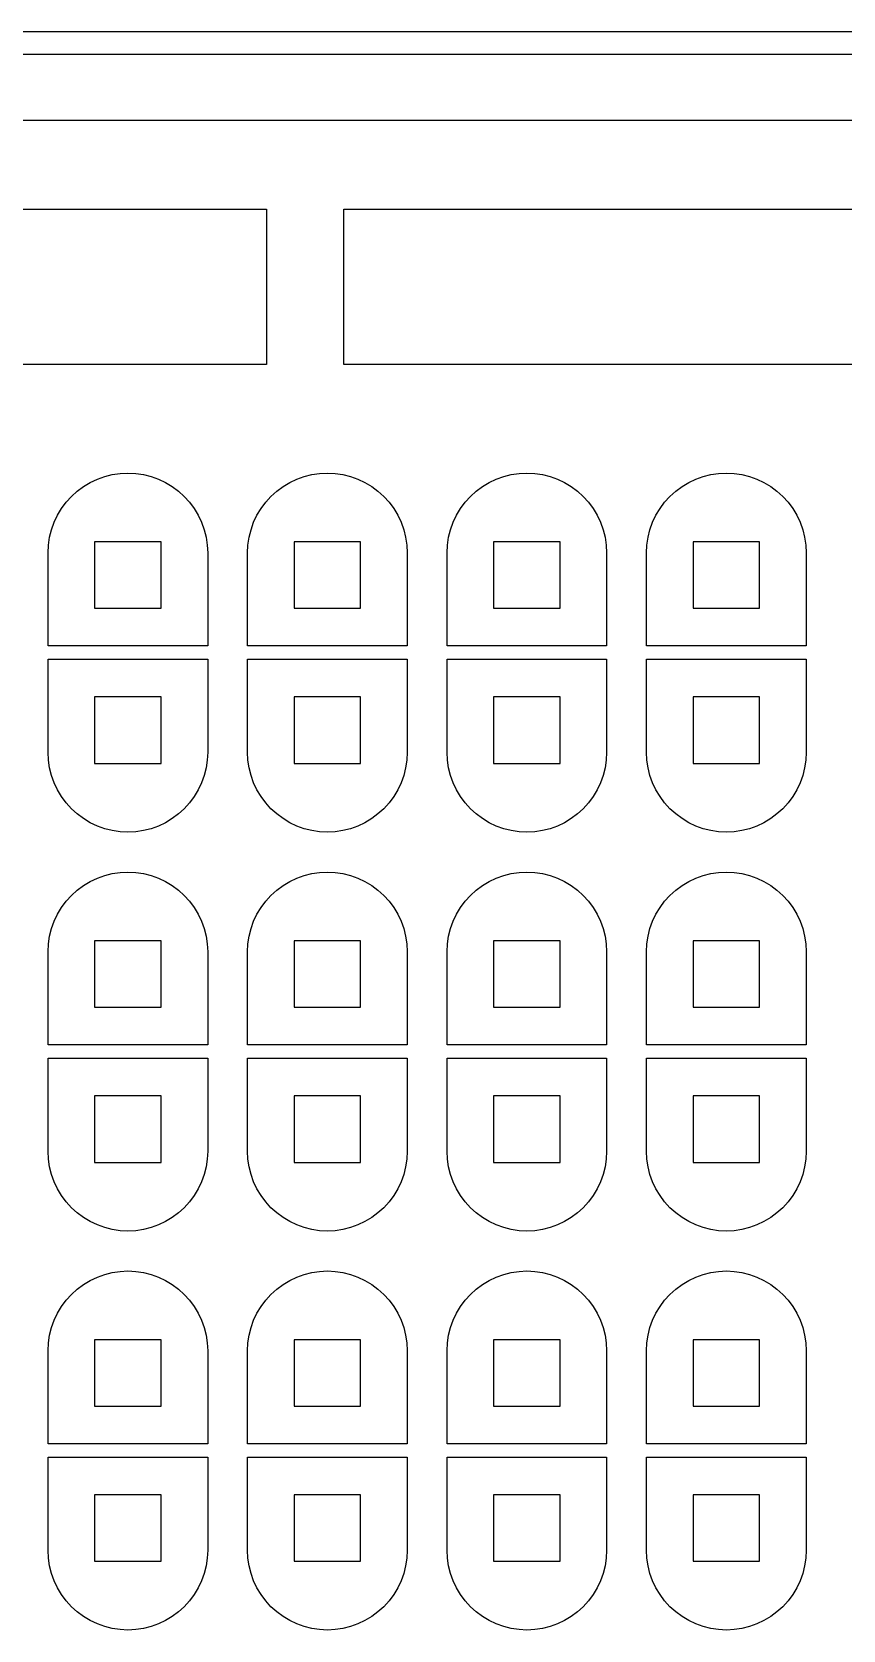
# Model space of a CAD drawing. Extents: x -25 to 122, y -49 to 104.
# Drawn here: x 64.29 to 82.93, y 27.97 to 64.71 of the extents above; entities that cross this region are included whole.
import ezdxf

# ---------------------------------------------------------------- set-up
doc = ezdxf.new("R2010")
doc.units = 0

msp = doc.modelspace()

# ---------------------------------------------------------------- linework, layer by layer
for p, q in [((101.39, 64.7065), (-9.6805, 64.7065)), ((-9.17099, 64.197), (100.881, 64.197)), ((99.3525, 62.6685), (-7.64249, 62.6685)), ((46.7466, 60.6305), (69.6741, 60.6305)), ((69.6741, 60.6305), (69.6741, 57.064)), ((71.4574, 57.064), (71.4574, 60.6305)), ((71.4574, 60.6305), (95.2765, 60.6305)), ((69.6741, 57.064), (46.7466, 57.064)), ((91.71, 57.064), (71.4574, 57.064)), ((65.6251, 54.3508), (65.7878, 54.4278)), ((65.7878, 54.4278), (65.9573, 54.4885)), ((65.9573, 54.4885), (66.1319, 54.5322)), ((66.1319, 54.5322), (66.31, 54.5586)), ((66.31, 54.5586), (66.4897, 54.5674)), ((66.4897, 54.5674), (66.6695, 54.5586)), ((66.6695, 54.5586), (66.8476, 54.5322)), ((66.8476, 54.5322), (67.0222, 54.4885)), ((67.0222, 54.4885), (67.1917, 54.4278)), ((67.1917, 54.4278), (67.3544, 54.3508)), ((70.2106, 54.3508), (70.3733, 54.4278)), ((70.3733, 54.4278), (70.5428, 54.4885)), ((70.5428, 54.4885), (70.7174, 54.5322)), ((70.7174, 54.5322), (70.8955, 54.5586)), ((70.8955, 54.5586), (71.0752, 54.5674)), ((71.0752, 54.5674), (71.255, 54.5586)), ((71.255, 54.5586), (71.4331, 54.5322)), ((71.4331, 54.5322), (71.6077, 54.4885)), ((71.6077, 54.4885), (71.7772, 54.4278)), ((71.7772, 54.4278), (71.9399, 54.3508)), ((74.7961, 54.3508), (74.9588, 54.4278)), ((74.9588, 54.4278), (75.1283, 54.4885)), ((75.1283, 54.4885), (75.3029, 54.5322)), ((75.3029, 54.5322), (75.481, 54.5586)), ((75.481, 54.5586), (75.6607, 54.5674)), ((75.6607, 54.5674), (75.8405, 54.5586)), ((75.8405, 54.5586), (76.0186, 54.5322)), ((76.0186, 54.5322), (76.1932, 54.4885)), ((76.1932, 54.4885), (76.3627, 54.4278)), ((76.3627, 54.4278), (76.5254, 54.3508)), ((79.3816, 54.3508), (79.5443, 54.4278)), ((79.5443, 54.4278), (79.7138, 54.4885)), ((79.7138, 54.4885), (79.8884, 54.5322)), ((79.8884, 54.5322), (80.0665, 54.5586)), ((80.0665, 54.5586), (80.2462, 54.5674)), ((80.2462, 54.5674), (80.426, 54.5586)), ((80.426, 54.5586), (80.6041, 54.5322)), ((80.6041, 54.5322), (80.7787, 54.4885)), ((80.7787, 54.4885), (80.9482, 54.4278)), ((80.9482, 54.4278), (81.1109, 54.3508)), ((65.0719, 53.8969), (65.1928, 54.0302)), ((65.1928, 54.0302), (65.3261, 54.1511)), ((65.3261, 54.1511), (65.4707, 54.2583)), ((65.4707, 54.2583), (65.6251, 54.3508)), ((67.3544, 54.3508), (67.5088, 54.2583)), ((67.5088, 54.2583), (67.6534, 54.1511)), ((67.6534, 54.1511), (67.7867, 54.0302)), ((67.7867, 54.0302), (67.9076, 53.8969)), ((69.6574, 53.8969), (69.7783, 54.0302)), ((69.7783, 54.0302), (69.9116, 54.1511)), ((69.9116, 54.1511), (70.0562, 54.2583)), ((70.0562, 54.2583), (70.2106, 54.3508)), ((71.9399, 54.3508), (72.0943, 54.2583)), ((72.0943, 54.2583), (72.2388, 54.1511)), ((72.2388, 54.1511), (72.3722, 54.0302)), ((72.3722, 54.0302), (72.4931, 53.8969)), ((74.2429, 53.8969), (74.3638, 54.0302)), ((74.3638, 54.0302), (74.4971, 54.1511)), ((74.4971, 54.1511), (74.6417, 54.2583)), ((74.6417, 54.2583), (74.7961, 54.3508)), ((76.5254, 54.3508), (76.6798, 54.2583)), ((76.6798, 54.2583), (76.8243, 54.1511)), ((76.8243, 54.1511), (76.9577, 54.0302)), ((76.9577, 54.0302), (77.0786, 53.8969)), ((78.8284, 53.8969), (78.9493, 54.0302)), ((78.9493, 54.0302), (79.0826, 54.1511)), ((79.0826, 54.1511), (79.2272, 54.2583)), ((79.2272, 54.2583), (79.3816, 54.3508)), ((81.1109, 54.3508), (81.2653, 54.2583)), ((81.2653, 54.2583), (81.4099, 54.1511)), ((81.4099, 54.1511), (81.5432, 54.0302)), ((81.5432, 54.0302), (81.6641, 53.8969)), ((64.8721, 53.5979), (64.9647, 53.7523)), ((64.9647, 53.7523), (65.0719, 53.8969)), ((67.9076, 53.8969), (68.0148, 53.7523)), ((68.0148, 53.7523), (68.1073, 53.5979)), ((69.4576, 53.5979), (69.5502, 53.7523)), ((69.5502, 53.7523), (69.6574, 53.8969)), ((72.4931, 53.8969), (72.6003, 53.7523)), ((72.6003, 53.7523), (72.6929, 53.5979)), ((74.0431, 53.5979), (74.1357, 53.7523)), ((74.1357, 53.7523), (74.2429, 53.8969)), ((77.0786, 53.8969), (77.1858, 53.7523)), ((77.1858, 53.7523), (77.2784, 53.5979)), ((78.6286, 53.5979), (78.7212, 53.7523)), ((78.7212, 53.7523), (78.8284, 53.8969)), ((81.6641, 53.8969), (81.7713, 53.7523)), ((81.7713, 53.7523), (81.8638, 53.5979)), ((64.6908, 53.0911), (64.7345, 53.2657)), ((64.7345, 53.2657), (64.7952, 53.4352)), ((64.7952, 53.4352), (64.8721, 53.5979)), ((68.1073, 53.5979), (68.1843, 53.4352)), ((68.1843, 53.4352), (68.245, 53.2657)), ((68.245, 53.2657), (68.2887, 53.0911)), ((69.2763, 53.0911), (69.32, 53.2657)), ((69.32, 53.2657), (69.3807, 53.4352)), ((69.3807, 53.4352), (69.4576, 53.5979)), ((72.6929, 53.5979), (72.7698, 53.4352)), ((72.7698, 53.4352), (72.8305, 53.2657)), ((72.8305, 53.2657), (72.8742, 53.0911)), ((73.8618, 53.0911), (73.9055, 53.2657)), ((73.9055, 53.2657), (73.9662, 53.4352)), ((73.9662, 53.4352), (74.0431, 53.5979)), ((77.2784, 53.5979), (77.3553, 53.4352)), ((77.3553, 53.4352), (77.416, 53.2657)), ((77.416, 53.2657), (77.4597, 53.0911)), ((78.4473, 53.0911), (78.491, 53.2657)), ((78.491, 53.2657), (78.5517, 53.4352)), ((78.5517, 53.4352), (78.6286, 53.5979)), ((81.8638, 53.5979), (81.9408, 53.4352)), ((81.9408, 53.4352), (82.0015, 53.2657)), ((82.0015, 53.2657), (82.0452, 53.0911)), ((64.6555, 52.7332), (64.6644, 52.913)), ((64.6644, 52.913), (64.6908, 53.0911)), ((67.254, 52.988), (65.7255, 52.988)), ((65.7255, 52.988), (65.7255, 51.4595)), ((67.254, 51.4595), (67.254, 52.988)), ((68.2887, 53.0911), (68.3151, 52.913)), ((68.3151, 52.913), (68.3239, 52.7332)), ((69.2411, 52.7332), (69.2499, 52.913)), ((69.2499, 52.913), (69.2763, 53.0911)), ((71.8395, 52.988), (70.311, 52.988)), ((70.311, 52.988), (70.311, 51.4595)), ((71.8395, 51.4595), (71.8395, 52.988)), ((72.8742, 53.0911), (72.9006, 52.913)), ((72.9006, 52.913), (72.9094, 52.7332)), ((73.8266, 52.7332), (73.8354, 52.913)), ((73.8354, 52.913), (73.8618, 53.0911)), ((76.425, 52.988), (74.8965, 52.988)), ((74.8965, 52.988), (74.8965, 51.4595)), ((76.425, 51.4595), (76.425, 52.988)), ((77.4597, 53.0911), (77.4861, 52.913)), ((77.4861, 52.913), (77.4949, 52.7332)), ((78.412, 52.7332), (78.4209, 52.913)), ((78.4209, 52.913), (78.4473, 53.0911)), ((81.0105, 52.988), (79.482, 52.988)), ((79.482, 52.988), (79.482, 51.4595)), ((81.0105, 51.4595), (81.0105, 52.988)), ((82.0452, 53.0911), (82.0716, 52.913)), ((82.0716, 52.913), (82.0804, 52.7332)), ((64.6555, 50.5933), (64.6555, 52.7332)), ((68.3239, 52.7332), (68.3239, 50.5933)), ((69.2411, 50.5933), (69.2411, 52.7332)), ((72.9094, 52.7332), (72.9094, 50.5933)), ((73.8266, 50.5933), (73.8266, 52.7332)), ((77.4949, 52.7332), (77.4949, 50.5933)), ((78.412, 50.5933), (78.412, 52.7332)), ((82.0804, 52.7332), (82.0804, 50.5933)), ((65.7255, 51.4595), (67.254, 51.4595)), ((70.311, 51.4595), (71.8395, 51.4595)), ((74.8965, 51.4595), (76.425, 51.4595)), ((79.482, 51.4595), (81.0105, 51.4595)), ((68.3239, 50.5933), (64.6555, 50.5933)), ((72.9094, 50.5933), (69.2411, 50.5933)), ((77.4949, 50.5933), (73.8266, 50.5933)), ((82.0804, 50.5933), (78.412, 50.5933)), ((64.6555, 48.1477), (64.6555, 50.2876)), ((64.6555, 50.2876), (68.3239, 50.2876)), ((68.3239, 50.2876), (68.3239, 48.1477)), ((69.2411, 48.1477), (69.2411, 50.2876)), ((69.2411, 50.2876), (72.9094, 50.2876)), ((72.9094, 50.2876), (72.9094, 48.1477)), ((73.8266, 48.1477), (73.8266, 50.2876)), ((73.8266, 50.2876), (77.4949, 50.2876)), ((77.4949, 50.2876), (77.4949, 48.1477)), ((78.412, 48.1477), (78.412, 50.2876)), ((78.412, 50.2876), (82.0804, 50.2876)), ((82.0804, 50.2876), (82.0804, 48.1477)), ((67.254, 49.4215), (65.7255, 49.4215)), ((65.7255, 49.4215), (65.7255, 47.893)), ((67.254, 47.893), (67.254, 49.4215)), ((71.8395, 49.4215), (70.311, 49.4215)), ((70.311, 49.4215), (70.311, 47.893)), ((71.8395, 47.893), (71.8395, 49.4215)), ((76.425, 49.4215), (74.8965, 49.4215)), ((74.8965, 49.4215), (74.8965, 47.893)), ((76.425, 47.893), (76.425, 49.4215)), ((81.0105, 49.4215), (79.482, 49.4215)), ((79.482, 49.4215), (79.482, 47.893)), ((81.0105, 47.893), (81.0105, 49.4215)), ((64.6644, 47.968), (64.6555, 48.1477)), ((68.3239, 48.1477), (68.3151, 47.968)), ((69.2499, 47.968), (69.2411, 48.1477)), ((72.9094, 48.1477), (72.9006, 47.968)), ((73.8354, 47.968), (73.8266, 48.1477)), ((77.4949, 48.1477), (77.4861, 47.968)), ((78.4209, 47.968), (78.412, 48.1477)), ((82.0804, 48.1477), (82.0716, 47.968)), ((64.6908, 47.7899), (64.6644, 47.968)), ((64.7345, 47.6153), (64.6908, 47.7899)), ((65.7255, 47.893), (67.254, 47.893)), ((68.2887, 47.7899), (68.245, 47.6153)), ((68.3151, 47.968), (68.2887, 47.7899)), ((69.2763, 47.7899), (69.2499, 47.968)), ((69.32, 47.6153), (69.2763, 47.7899)), ((70.311, 47.893), (71.8395, 47.893)), ((72.8742, 47.7899), (72.8305, 47.6153)), ((72.9006, 47.968), (72.8742, 47.7899)), ((73.8618, 47.7899), (73.8354, 47.968)), ((73.9055, 47.6153), (73.8618, 47.7899)), ((74.8965, 47.893), (76.425, 47.893)), ((77.4597, 47.7899), (77.416, 47.6153)), ((77.4861, 47.968), (77.4597, 47.7899)), ((78.4473, 47.7899), (78.4209, 47.968)), ((78.491, 47.6153), (78.4473, 47.7899)), ((79.482, 47.893), (81.0105, 47.893)), ((82.0452, 47.7899), (82.0015, 47.6153)), ((82.0716, 47.968), (82.0452, 47.7899)), ((64.7952, 47.4458), (64.7345, 47.6153)), ((64.8721, 47.2831), (64.7952, 47.4458)), ((68.1843, 47.4458), (68.1073, 47.2831)), ((68.245, 47.6153), (68.1843, 47.4458)), ((69.3807, 47.4458), (69.32, 47.6153)), ((69.4576, 47.2831), (69.3807, 47.4458)), ((72.7698, 47.4458), (72.6929, 47.2831)), ((72.8305, 47.6153), (72.7698, 47.4458)), ((73.9662, 47.4458), (73.9055, 47.6153)), ((74.0431, 47.2831), (73.9662, 47.4458)), ((77.3553, 47.4458), (77.2784, 47.2831)), ((77.416, 47.6153), (77.3553, 47.4458)), ((78.5517, 47.4458), (78.491, 47.6153)), ((78.6286, 47.2831), (78.5517, 47.4458)), ((81.9408, 47.4458), (81.8638, 47.2831)), ((82.0015, 47.6153), (81.9408, 47.4458)), ((64.9647, 47.1287), (64.8721, 47.2831)), ((65.0719, 46.9841), (64.9647, 47.1287)), ((68.0148, 47.1287), (67.9076, 46.9841)), ((68.1073, 47.2831), (68.0148, 47.1287)), ((69.5502, 47.1287), (69.4576, 47.2831)), ((69.6574, 46.9841), (69.5502, 47.1287)), ((72.6003, 47.1287), (72.4931, 46.9841)), ((72.6929, 47.2831), (72.6003, 47.1287)), ((74.1357, 47.1287), (74.0431, 47.2831)), ((74.2429, 46.9841), (74.1357, 47.1287)), ((77.1858, 47.1287), (77.0786, 46.9841)), ((77.2784, 47.2831), (77.1858, 47.1287)), ((78.7212, 47.1287), (78.6286, 47.2831)), ((78.8284, 46.9841), (78.7212, 47.1287)), ((81.7713, 47.1287), (81.6641, 46.9841)), ((81.8638, 47.2831), (81.7713, 47.1287)), ((65.1928, 46.8508), (65.0719, 46.9841)), ((65.3261, 46.7299), (65.1928, 46.8508)), ((65.4707, 46.6227), (65.3261, 46.7299)), ((67.6534, 46.7299), (67.5088, 46.6227)), ((67.7867, 46.8508), (67.6534, 46.7299)), ((67.9076, 46.9841), (67.7867, 46.8508)), ((69.7783, 46.8508), (69.6574, 46.9841)), ((69.9116, 46.7299), (69.7783, 46.8508)), ((70.0562, 46.6227), (69.9116, 46.7299)), ((72.2388, 46.7299), (72.0943, 46.6227)), ((72.3722, 46.8508), (72.2388, 46.7299)), ((72.4931, 46.9841), (72.3722, 46.8508)), ((74.3638, 46.8508), (74.2429, 46.9841)), ((74.4971, 46.7299), (74.3638, 46.8508)), ((74.6417, 46.6227), (74.4971, 46.7299)), ((76.8243, 46.7299), (76.6798, 46.6227)), ((76.9577, 46.8508), (76.8243, 46.7299)), ((77.0786, 46.9841), (76.9577, 46.8508)), ((78.9493, 46.8508), (78.8284, 46.9841)), ((79.0826, 46.7299), (78.9493, 46.8508)), ((79.2272, 46.6227), (79.0826, 46.7299)), ((81.4099, 46.7299), (81.2653, 46.6227)), ((81.5432, 46.8508), (81.4099, 46.7299)), ((81.6641, 46.9841), (81.5432, 46.8508)), ((65.6251, 46.5301), (65.4707, 46.6227)), ((65.7878, 46.4532), (65.6251, 46.5301)), ((65.9573, 46.3925), (65.7878, 46.4532)), ((66.1319, 46.3488), (65.9573, 46.3925)), ((66.31, 46.3224), (66.1319, 46.3488)), ((66.4897, 46.3136), (66.31, 46.3224)), ((66.6695, 46.3224), (66.4897, 46.3136)), ((66.8476, 46.3488), (66.6695, 46.3224)), ((67.0222, 46.3925), (66.8476, 46.3488)), ((67.1917, 46.4532), (67.0222, 46.3925)), ((67.3544, 46.5301), (67.1917, 46.4532)), ((67.5088, 46.6227), (67.3544, 46.5301)), ((70.2106, 46.5301), (70.0562, 46.6227)), ((70.3733, 46.4532), (70.2106, 46.5301)), ((70.5428, 46.3925), (70.3733, 46.4532)), ((70.7174, 46.3488), (70.5428, 46.3925)), ((70.8955, 46.3224), (70.7174, 46.3488)), ((71.0752, 46.3136), (70.8955, 46.3224)), ((71.255, 46.3224), (71.0752, 46.3136)), ((71.4331, 46.3488), (71.255, 46.3224)), ((71.6077, 46.3925), (71.4331, 46.3488)), ((71.7772, 46.4532), (71.6077, 46.3925)), ((71.9399, 46.5301), (71.7772, 46.4532)), ((72.0943, 46.6227), (71.9399, 46.5301)), ((74.7961, 46.5301), (74.6417, 46.6227)), ((74.9588, 46.4532), (74.7961, 46.5301)), ((75.1283, 46.3925), (74.9588, 46.4532)), ((75.3029, 46.3488), (75.1283, 46.3925)), ((75.481, 46.3224), (75.3029, 46.3488)), ((75.6607, 46.3136), (75.481, 46.3224)), ((75.8405, 46.3224), (75.6607, 46.3136)), ((76.0186, 46.3488), (75.8405, 46.3224)), ((76.1932, 46.3925), (76.0186, 46.3488)), ((76.3627, 46.4532), (76.1932, 46.3925)), ((76.5254, 46.5301), (76.3627, 46.4532)), ((76.6798, 46.6227), (76.5254, 46.5301)), ((79.3816, 46.5301), (79.2272, 46.6227)), ((79.5443, 46.4532), (79.3816, 46.5301)), ((79.7138, 46.3925), (79.5443, 46.4532)), ((79.8884, 46.3488), (79.7138, 46.3925)), ((80.0665, 46.3224), (79.8884, 46.3488)), ((80.2462, 46.3136), (80.0665, 46.3224)), ((80.426, 46.3224), (80.2462, 46.3136)), ((80.6041, 46.3488), (80.426, 46.3224)), ((80.7787, 46.3925), (80.6041, 46.3488)), ((80.9482, 46.4532), (80.7787, 46.3925)), ((81.1109, 46.5301), (80.9482, 46.4532)), ((81.2653, 46.6227), (81.1109, 46.5301)), ((65.6251, 45.1799), (65.7878, 45.2568)), ((65.7878, 45.2568), (65.9573, 45.3175)), ((65.9573, 45.3175), (66.1319, 45.3612)), ((66.1319, 45.3612), (66.31, 45.3876)), ((66.31, 45.3876), (66.4897, 45.3964)), ((66.4897, 45.3964), (66.6695, 45.3876)), ((66.6695, 45.3876), (66.8476, 45.3612)), ((66.8476, 45.3612), (67.0222, 45.3175)), ((67.0222, 45.3175), (67.1917, 45.2568)), ((67.1917, 45.2568), (67.3544, 45.1799)), ((70.2106, 45.1799), (70.3733, 45.2568)), ((70.3733, 45.2568), (70.5428, 45.3175)), ((70.5428, 45.3175), (70.7174, 45.3612)), ((70.7174, 45.3612), (70.8955, 45.3876)), ((70.8955, 45.3876), (71.0752, 45.3964)), ((71.0752, 45.3964), (71.255, 45.3876)), ((71.255, 45.3876), (71.4331, 45.3612)), ((71.4331, 45.3612), (71.6077, 45.3175)), ((71.6077, 45.3175), (71.7772, 45.2568)), ((71.7772, 45.2568), (71.9399, 45.1799)), ((74.7961, 45.1799), (74.9588, 45.2568)), ((74.9588, 45.2568), (75.1283, 45.3175)), ((75.1283, 45.3175), (75.3029, 45.3612)), ((75.3029, 45.3612), (75.481, 45.3876)), ((75.481, 45.3876), (75.6607, 45.3964)), ((75.6607, 45.3964), (75.8405, 45.3876)), ((75.8405, 45.3876), (76.0186, 45.3612)), ((76.0186, 45.3612), (76.1932, 45.3175)), ((76.1932, 45.3175), (76.3627, 45.2568)), ((76.3627, 45.2568), (76.5254, 45.1799)), ((79.3816, 45.1799), (79.5443, 45.2568)), ((79.5443, 45.2568), (79.7138, 45.3175)), ((79.7138, 45.3175), (79.8884, 45.3612)), ((79.8884, 45.3612), (80.0665, 45.3876)), ((80.0665, 45.3876), (80.2462, 45.3964)), ((80.2462, 45.3964), (80.426, 45.3876)), ((80.426, 45.3876), (80.6041, 45.3612)), ((80.6041, 45.3612), (80.7787, 45.3175)), ((80.7787, 45.3175), (80.9482, 45.2568)), ((80.9482, 45.2568), (81.1109, 45.1799)), ((65.0719, 44.7258), (65.1928, 44.8592)), ((65.1928, 44.8592), (65.3261, 44.9801)), ((65.3261, 44.9801), (65.4707, 45.0873)), ((65.4707, 45.0873), (65.6251, 45.1799)), ((67.3544, 45.1799), (67.5088, 45.0873)), ((67.5088, 45.0873), (67.6534, 44.9801)), ((67.6534, 44.9801), (67.7867, 44.8592)), ((67.7867, 44.8592), (67.9076, 44.7258)), ((69.6574, 44.7258), (69.7783, 44.8592)), ((69.7783, 44.8592), (69.9116, 44.9801)), ((69.9116, 44.9801), (70.0562, 45.0873)), ((70.0562, 45.0873), (70.2106, 45.1799)), ((71.9399, 45.1799), (72.0943, 45.0873)), ((72.0943, 45.0873), (72.2388, 44.9801)), ((72.2388, 44.9801), (72.3722, 44.8592)), ((72.3722, 44.8592), (72.4931, 44.7258)), ((74.2429, 44.7258), (74.3638, 44.8592)), ((74.3638, 44.8592), (74.4971, 44.9801)), ((74.4971, 44.9801), (74.6417, 45.0873)), ((74.6417, 45.0873), (74.7961, 45.1799)), ((76.5254, 45.1799), (76.6798, 45.0873)), ((76.6798, 45.0873), (76.8243, 44.9801)), ((76.8243, 44.9801), (76.9577, 44.8592)), ((76.9577, 44.8592), (77.0786, 44.7258)), ((78.8284, 44.7258), (78.9493, 44.8592)), ((78.9493, 44.8592), (79.0826, 44.9801)), ((79.0826, 44.9801), (79.2272, 45.0873)), ((79.2272, 45.0873), (79.3816, 45.1799)), ((81.1109, 45.1799), (81.2653, 45.0873)), ((81.2653, 45.0873), (81.4099, 44.9801)), ((81.4099, 44.9801), (81.5432, 44.8592)), ((81.5432, 44.8592), (81.6641, 44.7258)), ((64.8721, 44.4269), (64.9647, 44.5813)), ((64.9647, 44.5813), (65.0719, 44.7258)), ((67.9076, 44.7258), (68.0148, 44.5813)), ((68.0148, 44.5813), (68.1073, 44.4269)), ((69.4576, 44.4269), (69.5502, 44.5813)), ((69.5502, 44.5813), (69.6574, 44.7258)), ((72.4931, 44.7258), (72.6003, 44.5813)), ((72.6003, 44.5813), (72.6929, 44.4269)), ((74.0431, 44.4269), (74.1357, 44.5813)), ((74.1357, 44.5813), (74.2429, 44.7258)), ((77.0786, 44.7258), (77.1858, 44.5813)), ((77.1858, 44.5813), (77.2784, 44.4269)), ((78.6286, 44.4269), (78.7212, 44.5813)), ((78.7212, 44.5813), (78.8284, 44.7258)), ((81.6641, 44.7258), (81.7713, 44.5813)), ((81.7713, 44.5813), (81.8638, 44.4269)), ((64.6908, 43.9201), (64.7345, 44.0947)), ((64.7345, 44.0947), (64.7952, 44.2642)), ((64.7952, 44.2642), (64.8721, 44.4269)), ((68.1073, 44.4269), (68.1843, 44.2642)), ((68.1843, 44.2642), (68.245, 44.0947)), ((68.245, 44.0947), (68.2887, 43.9201)), ((69.2763, 43.9201), (69.32, 44.0947)), ((69.32, 44.0947), (69.3807, 44.2642)), ((69.3807, 44.2642), (69.4576, 44.4269)), ((72.6929, 44.4269), (72.7698, 44.2642)), ((72.7698, 44.2642), (72.8305, 44.0947)), ((72.8305, 44.0947), (72.8742, 43.9201)), ((73.8618, 43.9201), (73.9055, 44.0947)), ((73.9055, 44.0947), (73.9662, 44.2642)), ((73.9662, 44.2642), (74.0431, 44.4269)), ((77.2784, 44.4269), (77.3553, 44.2642)), ((77.3553, 44.2642), (77.416, 44.0947)), ((77.416, 44.0947), (77.4597, 43.9201)), ((78.4473, 43.9201), (78.491, 44.0947)), ((78.491, 44.0947), (78.5517, 44.2642)), ((78.5517, 44.2642), (78.6286, 44.4269)), ((81.8638, 44.4269), (81.9408, 44.2642)), ((81.9408, 44.2642), (82.0015, 44.0947)), ((82.0015, 44.0947), (82.0452, 43.9201)), ((64.6555, 43.5622), (64.6644, 43.742)), ((64.6644, 43.742), (64.6908, 43.9201)), ((67.254, 43.817), (65.7255, 43.817)), ((65.7255, 43.817), (65.7255, 42.2885)), ((67.254, 42.2885), (67.254, 43.817)), ((68.2887, 43.9201), (68.3151, 43.742)), ((68.3151, 43.742), (68.3239, 43.5622)), ((69.2411, 43.5622), (69.2499, 43.742)), ((69.2499, 43.742), (69.2763, 43.9201)), ((71.8395, 43.817), (70.311, 43.817)), ((70.311, 43.817), (70.311, 42.2885)), ((71.8395, 42.2885), (71.8395, 43.817)), ((72.8742, 43.9201), (72.9006, 43.742)), ((72.9006, 43.742), (72.9094, 43.5622)), ((73.8266, 43.5622), (73.8354, 43.742)), ((73.8354, 43.742), (73.8618, 43.9201)), ((76.425, 43.817), (74.8965, 43.817)), ((74.8965, 43.817), (74.8965, 42.2885)), ((76.425, 42.2885), (76.425, 43.817)), ((77.4597, 43.9201), (77.4861, 43.742)), ((77.4861, 43.742), (77.4949, 43.5622)), ((78.412, 43.5622), (78.4209, 43.742)), ((78.4209, 43.742), (78.4473, 43.9201)), ((81.0105, 43.817), (79.482, 43.817)), ((79.482, 43.817), (79.482, 42.2885)), ((81.0105, 42.2885), (81.0105, 43.817)), ((82.0452, 43.9201), (82.0716, 43.742)), ((82.0716, 43.742), (82.0804, 43.5622)), ((64.6555, 41.4223), (64.6555, 43.5622)), ((68.3239, 43.5622), (68.3239, 41.4223)), ((69.2411, 41.4223), (69.2411, 43.5622)), ((72.9094, 43.5622), (72.9094, 41.4223)), ((73.8266, 41.4223), (73.8266, 43.5622)), ((77.4949, 43.5622), (77.4949, 41.4223)), ((78.412, 41.4223), (78.412, 43.5622)), ((82.0804, 43.5622), (82.0804, 41.4223)), ((65.7255, 42.2885), (67.254, 42.2885)), ((70.311, 42.2885), (71.8395, 42.2885)), ((74.8965, 42.2885), (76.425, 42.2885)), ((79.482, 42.2885), (81.0105, 42.2885)), ((68.3239, 41.4223), (64.6555, 41.4223)), ((72.9094, 41.4223), (69.2411, 41.4223)), ((77.4949, 41.4223), (73.8266, 41.4223)), ((82.0804, 41.4223), (78.412, 41.4223)), ((64.6555, 38.9767), (64.6555, 41.1167)), ((64.6555, 41.1167), (68.3239, 41.1167)), ((68.3239, 41.1167), (68.3239, 38.9767)), ((69.2411, 38.9767), (69.2411, 41.1167)), ((69.2411, 41.1167), (72.9094, 41.1167)), ((72.9094, 41.1167), (72.9094, 38.9767)), ((73.8266, 38.9767), (73.8266, 41.1167)), ((73.8266, 41.1167), (77.4949, 41.1167)), ((77.4949, 41.1167), (77.4949, 38.9767)), ((78.412, 38.9767), (78.412, 41.1167)), ((78.412, 41.1167), (82.0804, 41.1167)), ((82.0804, 41.1167), (82.0804, 38.9767)), ((67.254, 40.2505), (65.7255, 40.2505)), ((65.7255, 40.2505), (65.7255, 38.722)), ((67.254, 38.722), (67.254, 40.2505)), ((71.8395, 40.2505), (70.311, 40.2505)), ((70.311, 40.2505), (70.311, 38.722)), ((71.8395, 38.722), (71.8395, 40.2505)), ((76.425, 40.2505), (74.8965, 40.2505)), ((74.8965, 40.2505), (74.8965, 38.722)), ((76.425, 38.722), (76.425, 40.2505)), ((81.0105, 40.2505), (79.482, 40.2505)), ((79.482, 40.2505), (79.482, 38.722)), ((81.0105, 38.722), (81.0105, 40.2505)), ((64.6644, 38.797), (64.6555, 38.9767)), ((68.3239, 38.9767), (68.3151, 38.797)), ((69.2499, 38.797), (69.2411, 38.9767)), ((72.9094, 38.9767), (72.9006, 38.797)), ((73.8354, 38.797), (73.8266, 38.9767)), ((77.4949, 38.9767), (77.4861, 38.797)), ((78.4209, 38.797), (78.412, 38.9767)), ((82.0804, 38.9767), (82.0716, 38.797)), ((64.6908, 38.6189), (64.6644, 38.797)), ((64.7345, 38.4443), (64.6908, 38.6189)), ((65.7255, 38.722), (67.254, 38.722)), ((68.2887, 38.6189), (68.245, 38.4443)), ((68.3151, 38.797), (68.2887, 38.6189)), ((69.2763, 38.6189), (69.2499, 38.797)), ((69.32, 38.4443), (69.2763, 38.6189)), ((70.311, 38.722), (71.8395, 38.722)), ((72.8742, 38.6189), (72.8305, 38.4443)), ((72.9006, 38.797), (72.8742, 38.6189)), ((73.8618, 38.6189), (73.8354, 38.797)), ((73.9055, 38.4443), (73.8618, 38.6189)), ((74.8965, 38.722), (76.425, 38.722)), ((77.4597, 38.6189), (77.416, 38.4443)), ((77.4861, 38.797), (77.4597, 38.6189)), ((78.4473, 38.6189), (78.4209, 38.797)), ((78.491, 38.4443), (78.4473, 38.6189)), ((79.482, 38.722), (81.0105, 38.722)), ((82.0452, 38.6189), (82.0015, 38.4443)), ((82.0716, 38.797), (82.0452, 38.6189)), ((64.7952, 38.2748), (64.7345, 38.4443)), ((64.8721, 38.1121), (64.7952, 38.2748)), ((68.1843, 38.2748), (68.1073, 38.1121)), ((68.245, 38.4443), (68.1843, 38.2748)), ((69.3807, 38.2748), (69.32, 38.4443)), ((69.4576, 38.1121), (69.3807, 38.2748)), ((72.7698, 38.2748), (72.6929, 38.1121)), ((72.8305, 38.4443), (72.7698, 38.2748)), ((73.9662, 38.2748), (73.9055, 38.4443)), ((74.0431, 38.1121), (73.9662, 38.2748)), ((77.3553, 38.2748), (77.2784, 38.1121)), ((77.416, 38.4443), (77.3553, 38.2748)), ((78.5517, 38.2748), (78.491, 38.4443)), ((78.6286, 38.1121), (78.5517, 38.2748)), ((81.9408, 38.2748), (81.8638, 38.1121)), ((82.0015, 38.4443), (81.9408, 38.2748)), ((64.9647, 37.9577), (64.8721, 38.1121)), ((65.0719, 37.8131), (64.9647, 37.9577)), ((68.0148, 37.9577), (67.9076, 37.8131)), ((68.1073, 38.1121), (68.0148, 37.9577)), ((69.5502, 37.9577), (69.4576, 38.1121)), ((69.6574, 37.8131), (69.5502, 37.9577)), ((72.6003, 37.9577), (72.4931, 37.8131)), ((72.6929, 38.1121), (72.6003, 37.9577)), ((74.1357, 37.9577), (74.0431, 38.1121)), ((74.2429, 37.8131), (74.1357, 37.9577)), ((77.1858, 37.9577), (77.0786, 37.8131)), ((77.2784, 38.1121), (77.1858, 37.9577)), ((78.7212, 37.9577), (78.6286, 38.1121)), ((78.8284, 37.8131), (78.7212, 37.9577)), ((81.7713, 37.9577), (81.6641, 37.8131)), ((81.8638, 38.1121), (81.7713, 37.9577)), ((65.1928, 37.6798), (65.0719, 37.8131)), ((65.3261, 37.5589), (65.1928, 37.6798)), ((65.4707, 37.4517), (65.3261, 37.5589)), ((67.6534, 37.5589), (67.5088, 37.4517)), ((67.7867, 37.6798), (67.6534, 37.5589)), ((67.9076, 37.8131), (67.7867, 37.6798)), ((69.7783, 37.6798), (69.6574, 37.8131)), ((69.9116, 37.5589), (69.7783, 37.6798)), ((70.0562, 37.4517), (69.9116, 37.5589)), ((72.2388, 37.5589), (72.0943, 37.4517)), ((72.3722, 37.6798), (72.2388, 37.5589)), ((72.4931, 37.8131), (72.3722, 37.6798)), ((74.3638, 37.6798), (74.2429, 37.8131)), ((74.4971, 37.5589), (74.3638, 37.6798)), ((74.6417, 37.4517), (74.4971, 37.5589)), ((76.8243, 37.5589), (76.6798, 37.4517)), ((76.9577, 37.6798), (76.8243, 37.5589)), ((77.0786, 37.8131), (76.9577, 37.6798)), ((78.9493, 37.6798), (78.8284, 37.8131)), ((79.0826, 37.5589), (78.9493, 37.6798)), ((79.2272, 37.4517), (79.0826, 37.5589)), ((81.4099, 37.5589), (81.2653, 37.4517)), ((81.5432, 37.6798), (81.4099, 37.5589)), ((81.6641, 37.8131), (81.5432, 37.6798)), ((65.6251, 37.3591), (65.4707, 37.4517)), ((65.7878, 37.2822), (65.6251, 37.3591)), ((65.9573, 37.2215), (65.7878, 37.2822)), ((66.1319, 37.1778), (65.9573, 37.2215)), ((66.31, 37.1514), (66.1319, 37.1778)), ((66.4897, 37.1425), (66.31, 37.1514)), ((66.6695, 37.1514), (66.4897, 37.1425)), ((66.8476, 37.1778), (66.6695, 37.1514)), ((67.0222, 37.2215), (66.8476, 37.1778)), ((67.1917, 37.2822), (67.0222, 37.2215)), ((67.3544, 37.3591), (67.1917, 37.2822)), ((67.5088, 37.4517), (67.3544, 37.3591)), ((70.2106, 37.3591), (70.0562, 37.4517)), ((70.3733, 37.2822), (70.2106, 37.3591)), ((70.5428, 37.2215), (70.3733, 37.2822)), ((70.7174, 37.1778), (70.5428, 37.2215)), ((70.8955, 37.1514), (70.7174, 37.1778)), ((71.0752, 37.1425), (70.8955, 37.1514)), ((71.255, 37.1514), (71.0752, 37.1425)), ((71.4331, 37.1778), (71.255, 37.1514)), ((71.6077, 37.2215), (71.4331, 37.1778)), ((71.7772, 37.2822), (71.6077, 37.2215)), ((71.9399, 37.3591), (71.7772, 37.2822)), ((72.0943, 37.4517), (71.9399, 37.3591)), ((74.7961, 37.3591), (74.6417, 37.4517)), ((74.9588, 37.2822), (74.7961, 37.3591)), ((75.1283, 37.2215), (74.9588, 37.2822)), ((75.3029, 37.1778), (75.1283, 37.2215)), ((75.481, 37.1514), (75.3029, 37.1778)), ((75.6607, 37.1425), (75.481, 37.1514)), ((75.8405, 37.1514), (75.6607, 37.1425)), ((76.0186, 37.1778), (75.8405, 37.1514)), ((76.1932, 37.2215), (76.0186, 37.1778)), ((76.3627, 37.2822), (76.1932, 37.2215)), ((76.5254, 37.3591), (76.3627, 37.2822)), ((76.6798, 37.4517), (76.5254, 37.3591)), ((79.3816, 37.3591), (79.2272, 37.4517)), ((79.5443, 37.2822), (79.3816, 37.3591)), ((79.7138, 37.2215), (79.5443, 37.2822)), ((79.8884, 37.1778), (79.7138, 37.2215)), ((80.0665, 37.1514), (79.8884, 37.1778)), ((80.2462, 37.1425), (80.0665, 37.1514)), ((80.426, 37.1514), (80.2462, 37.1425)), ((80.6041, 37.1778), (80.426, 37.1514)), ((80.7787, 37.2215), (80.6041, 37.1778)), ((80.9482, 37.2822), (80.7787, 37.2215)), ((81.1109, 37.3591), (80.9482, 37.2822)), ((81.2653, 37.4517), (81.1109, 37.3591)), ((65.4707, 35.9163), (65.6251, 36.0089)), ((65.6251, 36.0089), (65.7878, 36.0858)), ((65.7878, 36.0858), (65.9573, 36.1465)), ((65.9573, 36.1465), (66.1319, 36.1902)), ((66.1319, 36.1902), (66.31, 36.2166)), ((66.31, 36.2166), (66.4897, 36.2254)), ((66.4897, 36.2254), (66.6695, 36.2166)), ((66.6695, 36.2166), (66.8476, 36.1902)), ((66.8476, 36.1902), (67.0222, 36.1465)), ((67.0222, 36.1465), (67.1917, 36.0858)), ((67.1917, 36.0858), (67.3544, 36.0089)), ((67.3544, 36.0089), (67.5088, 35.9163)), ((70.0562, 35.9163), (70.2106, 36.0089)), ((70.2106, 36.0089), (70.3733, 36.0858)), ((70.3733, 36.0858), (70.5428, 36.1465)), ((70.5428, 36.1465), (70.7174, 36.1902)), ((70.7174, 36.1902), (70.8955, 36.2166)), ((70.8955, 36.2166), (71.0752, 36.2254)), ((71.0752, 36.2254), (71.255, 36.2166)), ((71.255, 36.2166), (71.4331, 36.1902)), ((71.4331, 36.1902), (71.6077, 36.1465)), ((71.6077, 36.1465), (71.7772, 36.0858)), ((71.7772, 36.0858), (71.9399, 36.0089)), ((71.9399, 36.0089), (72.0943, 35.9163)), ((74.6417, 35.9163), (74.7961, 36.0089)), ((74.7961, 36.0089), (74.9588, 36.0858)), ((74.9588, 36.0858), (75.1283, 36.1465)), ((75.1283, 36.1465), (75.3029, 36.1902)), ((75.3029, 36.1902), (75.481, 36.2166)), ((75.481, 36.2166), (75.6607, 36.2254)), ((75.6607, 36.2254), (75.8405, 36.2166)), ((75.8405, 36.2166), (76.0186, 36.1902)), ((76.0186, 36.1902), (76.1932, 36.1465)), ((76.1932, 36.1465), (76.3627, 36.0858)), ((76.3627, 36.0858), (76.5254, 36.0089)), ((76.5254, 36.0089), (76.6798, 35.9163)), ((79.2272, 35.9163), (79.3816, 36.0089)), ((79.3816, 36.0089), (79.5443, 36.0858)), ((79.5443, 36.0858), (79.7138, 36.1465)), ((79.7138, 36.1465), (79.8884, 36.1902)), ((79.8884, 36.1902), (80.0665, 36.2166)), ((80.0665, 36.2166), (80.2462, 36.2254)), ((80.2462, 36.2254), (80.426, 36.2166)), ((80.426, 36.2166), (80.6041, 36.1902)), ((80.6041, 36.1902), (80.7787, 36.1465)), ((80.7787, 36.1465), (80.9482, 36.0858)), ((80.9482, 36.0858), (81.1109, 36.0089)), ((81.1109, 36.0089), (81.2653, 35.9163)), ((65.0719, 35.5548), (65.1928, 35.6882)), ((65.1928, 35.6882), (65.3261, 35.8091)), ((65.3261, 35.8091), (65.4707, 35.9163)), ((67.5088, 35.9163), (67.6534, 35.8091)), ((67.6534, 35.8091), (67.7867, 35.6882)), ((67.7867, 35.6882), (67.9076, 35.5548)), ((69.6574, 35.5548), (69.7783, 35.6882)), ((69.7783, 35.6882), (69.9116, 35.8091)), ((69.9116, 35.8091), (70.0562, 35.9163)), ((72.0943, 35.9163), (72.2388, 35.8091)), ((72.2388, 35.8091), (72.3722, 35.6882)), ((72.3722, 35.6882), (72.4931, 35.5548)), ((74.2429, 35.5548), (74.3638, 35.6882)), ((74.3638, 35.6882), (74.4971, 35.8091)), ((74.4971, 35.8091), (74.6417, 35.9163)), ((76.6798, 35.9163), (76.8243, 35.8091)), ((76.8243, 35.8091), (76.9577, 35.6882)), ((76.9577, 35.6882), (77.0786, 35.5548)), ((78.8284, 35.5548), (78.9493, 35.6882)), ((78.9493, 35.6882), (79.0826, 35.8091)), ((79.0826, 35.8091), (79.2272, 35.9163)), ((81.2653, 35.9163), (81.4099, 35.8091)), ((81.4099, 35.8091), (81.5432, 35.6882)), ((81.5432, 35.6882), (81.6641, 35.5548)), ((64.8721, 35.2559), (64.9647, 35.4103)), ((64.9647, 35.4103), (65.0719, 35.5548)), ((67.9076, 35.5548), (68.0148, 35.4103)), ((68.0148, 35.4103), (68.1073, 35.2559)), ((69.4576, 35.2559), (69.5502, 35.4103)), ((69.5502, 35.4103), (69.6574, 35.5548)), ((72.4931, 35.5548), (72.6003, 35.4103)), ((72.6003, 35.4103), (72.6929, 35.2559)), ((74.0431, 35.2559), (74.1357, 35.4103)), ((74.1357, 35.4103), (74.2429, 35.5548)), ((77.0786, 35.5548), (77.1858, 35.4103)), ((77.1858, 35.4103), (77.2784, 35.2559)), ((78.6286, 35.2559), (78.7212, 35.4103)), ((78.7212, 35.4103), (78.8284, 35.5548)), ((81.6641, 35.5548), (81.7713, 35.4103)), ((81.7713, 35.4103), (81.8638, 35.2559)), ((64.6908, 34.7491), (64.7345, 34.9237)), ((64.7345, 34.9237), (64.7952, 35.0932)), ((64.7952, 35.0932), (64.8721, 35.2559)), ((68.1073, 35.2559), (68.1843, 35.0932)), ((68.1843, 35.0932), (68.245, 34.9237)), ((68.245, 34.9237), (68.2887, 34.7491)), ((69.2763, 34.7491), (69.32, 34.9237)), ((69.32, 34.9237), (69.3807, 35.0932)), ((69.3807, 35.0932), (69.4576, 35.2559)), ((72.6929, 35.2559), (72.7698, 35.0932)), ((72.7698, 35.0932), (72.8305, 34.9237)), ((72.8305, 34.9237), (72.8742, 34.7491)), ((73.8618, 34.7491), (73.9055, 34.9237)), ((73.9055, 34.9237), (73.9662, 35.0932)), ((73.9662, 35.0932), (74.0431, 35.2559)), ((77.2784, 35.2559), (77.3553, 35.0932)), ((77.3553, 35.0932), (77.416, 34.9237)), ((77.416, 34.9237), (77.4597, 34.7491)), ((78.4473, 34.7491), (78.491, 34.9237)), ((78.491, 34.9237), (78.5517, 35.0932)), ((78.5517, 35.0932), (78.6286, 35.2559)), ((81.8638, 35.2559), (81.9408, 35.0932)), ((81.9408, 35.0932), (82.0015, 34.9237)), ((82.0015, 34.9237), (82.0452, 34.7491)), ((64.6555, 34.3912), (64.6644, 34.571)), ((64.6644, 34.571), (64.6908, 34.7491)), ((67.254, 34.646), (65.7255, 34.646)), ((65.7255, 34.646), (65.7255, 33.1175)), ((67.254, 33.1175), (67.254, 34.646)), ((68.2887, 34.7491), (68.3151, 34.571)), ((68.3151, 34.571), (68.3239, 34.3912)), ((69.2411, 34.3912), (69.2499, 34.571)), ((69.2499, 34.571), (69.2763, 34.7491)), ((71.8395, 34.646), (70.311, 34.646)), ((70.311, 34.646), (70.311, 33.1175)), ((71.8395, 33.1175), (71.8395, 34.646)), ((72.8742, 34.7491), (72.9006, 34.571)), ((72.9006, 34.571), (72.9094, 34.3912)), ((73.8266, 34.3912), (73.8354, 34.571)), ((73.8354, 34.571), (73.8618, 34.7491)), ((76.425, 34.646), (74.8965, 34.646)), ((74.8965, 34.646), (74.8965, 33.1175)), ((76.425, 33.1175), (76.425, 34.646)), ((77.4597, 34.7491), (77.4861, 34.571)), ((77.4861, 34.571), (77.4949, 34.3912)), ((78.412, 34.3912), (78.4209, 34.571)), ((78.4209, 34.571), (78.4473, 34.7491)), ((81.0105, 34.646), (79.482, 34.646)), ((79.482, 34.646), (79.482, 33.1175)), ((81.0105, 33.1175), (81.0105, 34.646)), ((82.0452, 34.7491), (82.0716, 34.571)), ((82.0716, 34.571), (82.0804, 34.3912)), ((64.6555, 32.2513), (64.6555, 34.3912)), ((68.3239, 34.3912), (68.3239, 32.2513)), ((69.2411, 32.2513), (69.2411, 34.3912)), ((72.9094, 34.3912), (72.9094, 32.2513)), ((73.8266, 32.2513), (73.8266, 34.3912)), ((77.4949, 34.3912), (77.4949, 32.2513)), ((78.412, 32.2513), (78.412, 34.3912)), ((82.0804, 34.3912), (82.0804, 32.2513)), ((65.7255, 33.1175), (67.254, 33.1175)), ((70.311, 33.1175), (71.8395, 33.1175)), ((74.8965, 33.1175), (76.425, 33.1175)), ((79.482, 33.1175), (81.0105, 33.1175)), ((68.3239, 32.2513), (64.6555, 32.2513)), ((72.9094, 32.2513), (69.2411, 32.2513)), ((77.4949, 32.2513), (73.8266, 32.2513)), ((82.0804, 32.2513), (78.412, 32.2513)), ((64.6555, 29.8057), (64.6555, 31.9456)), ((64.6555, 31.9456), (68.3239, 31.9456)), ((68.3239, 31.9456), (68.3239, 29.8057)), ((69.2411, 29.8057), (69.2411, 31.9456)), ((69.2411, 31.9456), (72.9094, 31.9456)), ((72.9094, 31.9456), (72.9094, 29.8057)), ((73.8266, 29.8057), (73.8266, 31.9456)), ((73.8266, 31.9456), (77.4949, 31.9456)), ((77.4949, 31.9456), (77.4949, 29.8057)), ((78.412, 29.8057), (78.412, 31.9456)), ((78.412, 31.9456), (82.0804, 31.9456)), ((82.0804, 31.9456), (82.0804, 29.8057)), ((67.254, 31.0795), (65.7255, 31.0795)), ((65.7255, 31.0795), (65.7255, 29.551)), ((67.254, 29.551), (67.254, 31.0795)), ((71.8395, 31.0795), (70.311, 31.0795)), ((70.311, 31.0795), (70.311, 29.551)), ((71.8395, 29.551), (71.8395, 31.0795)), ((76.425, 31.0795), (74.8965, 31.0795)), ((74.8965, 31.0795), (74.8965, 29.551)), ((76.425, 29.551), (76.425, 31.0795)), ((81.0105, 31.0795), (79.482, 31.0795)), ((79.482, 31.0795), (79.482, 29.551)), ((81.0105, 29.551), (81.0105, 31.0795)), ((64.6644, 29.626), (64.6555, 29.8057)), ((68.3239, 29.8057), (68.3151, 29.626)), ((69.2499, 29.626), (69.2411, 29.8057)), ((72.9094, 29.8057), (72.9006, 29.626)), ((73.8354, 29.626), (73.8266, 29.8057)), ((77.4949, 29.8057), (77.4861, 29.626)), ((78.4209, 29.626), (78.412, 29.8057)), ((82.0804, 29.8057), (82.0716, 29.626)), ((64.6908, 29.4479), (64.6644, 29.626)), ((64.7345, 29.2733), (64.6908, 29.4479)), ((65.7255, 29.551), (67.254, 29.551)), ((68.2887, 29.4479), (68.245, 29.2733)), ((68.3151, 29.626), (68.2887, 29.4479)), ((69.2763, 29.4479), (69.2499, 29.626)), ((69.32, 29.2733), (69.2763, 29.4479)), ((70.311, 29.551), (71.8395, 29.551)), ((72.8742, 29.4479), (72.8305, 29.2733)), ((72.9006, 29.626), (72.8742, 29.4479)), ((73.8618, 29.4479), (73.8354, 29.626)), ((73.9055, 29.2733), (73.8618, 29.4479)), ((74.8965, 29.551), (76.425, 29.551)), ((77.4597, 29.4479), (77.416, 29.2733)), ((77.4861, 29.626), (77.4597, 29.4479)), ((78.4473, 29.4479), (78.4209, 29.626)), ((78.491, 29.2733), (78.4473, 29.4479)), ((79.482, 29.551), (81.0105, 29.551)), ((82.0452, 29.4479), (82.0015, 29.2733)), ((82.0716, 29.626), (82.0452, 29.4479)), ((64.7952, 29.1038), (64.7345, 29.2733)), ((64.8721, 28.9411), (64.7952, 29.1038)), ((68.1843, 29.1038), (68.1073, 28.9411)), ((68.245, 29.2733), (68.1843, 29.1038)), ((69.3807, 29.1038), (69.32, 29.2733)), ((69.4576, 28.9411), (69.3807, 29.1038)), ((72.7698, 29.1038), (72.6929, 28.9411)), ((72.8305, 29.2733), (72.7698, 29.1038)), ((73.9662, 29.1038), (73.9055, 29.2733)), ((74.0431, 28.9411), (73.9662, 29.1038)), ((77.3553, 29.1038), (77.2784, 28.9411)), ((77.416, 29.2733), (77.3553, 29.1038)), ((78.5517, 29.1038), (78.491, 29.2733)), ((78.6286, 28.9411), (78.5517, 29.1038)), ((81.9408, 29.1038), (81.8638, 28.9411)), ((82.0015, 29.2733), (81.9408, 29.1038)), ((64.9647, 28.7867), (64.8721, 28.9411)), ((65.0719, 28.6421), (64.9647, 28.7867)), ((68.0148, 28.7867), (67.9076, 28.6421)), ((68.1073, 28.9411), (68.0148, 28.7867)), ((69.5502, 28.7867), (69.4576, 28.9411)), ((69.6574, 28.6421), (69.5502, 28.7867)), ((72.6003, 28.7867), (72.4931, 28.6421)), ((72.6929, 28.9411), (72.6003, 28.7867)), ((74.1357, 28.7867), (74.0431, 28.9411)), ((74.2429, 28.6421), (74.1357, 28.7867)), ((77.1858, 28.7867), (77.0786, 28.6421)), ((77.2784, 28.9411), (77.1858, 28.7867)), ((78.7212, 28.7867), (78.6286, 28.9411)), ((78.8284, 28.6421), (78.7212, 28.7867)), ((81.7713, 28.7867), (81.6641, 28.6421)), ((81.8638, 28.9411), (81.7713, 28.7867)), ((65.1928, 28.5088), (65.0719, 28.6421)), ((65.3261, 28.3879), (65.1928, 28.5088)), ((65.4707, 28.2807), (65.3261, 28.3879)), ((67.6534, 28.3879), (67.5088, 28.2807)), ((67.7867, 28.5088), (67.6534, 28.3879)), ((67.9076, 28.6421), (67.7867, 28.5088)), ((69.7783, 28.5088), (69.6574, 28.6421)), ((69.9116, 28.3879), (69.7783, 28.5088)), ((70.0562, 28.2807), (69.9116, 28.3879)), ((72.2388, 28.3879), (72.0943, 28.2807)), ((72.3722, 28.5088), (72.2388, 28.3879)), ((72.4931, 28.6421), (72.3722, 28.5088)), ((74.3638, 28.5088), (74.2429, 28.6421)), ((74.4971, 28.3879), (74.3638, 28.5088)), ((74.6417, 28.2807), (74.4971, 28.3879)), ((76.8243, 28.3879), (76.6798, 28.2807)), ((76.9577, 28.5088), (76.8243, 28.3879)), ((77.0786, 28.6421), (76.9577, 28.5088)), ((78.9493, 28.5088), (78.8284, 28.6421)), ((79.0826, 28.3879), (78.9493, 28.5088)), ((79.2272, 28.2807), (79.0826, 28.3879)), ((81.4099, 28.3879), (81.2653, 28.2807)), ((81.5432, 28.5088), (81.4099, 28.3879)), ((81.6641, 28.6421), (81.5432, 28.5088)), ((65.6251, 28.1881), (65.4707, 28.2807)), ((65.7878, 28.1112), (65.6251, 28.1881)), ((65.9573, 28.0505), (65.7878, 28.1112)), ((66.1319, 28.0068), (65.9573, 28.0505)), ((66.31, 27.9804), (66.1319, 28.0068)), ((66.4897, 27.9716), (66.31, 27.9804)), ((66.6695, 27.9804), (66.4897, 27.9716)), ((66.8476, 28.0068), (66.6695, 27.9804)), ((67.0222, 28.0505), (66.8476, 28.0068)), ((67.1917, 28.1112), (67.0222, 28.0505)), ((67.3544, 28.1881), (67.1917, 28.1112)), ((67.5088, 28.2807), (67.3544, 28.1881)), ((70.2106, 28.1881), (70.0562, 28.2807)), ((70.3733, 28.1112), (70.2106, 28.1881)), ((70.5428, 28.0505), (70.3733, 28.1112)), ((70.7174, 28.0068), (70.5428, 28.0505)), ((70.8955, 27.9804), (70.7174, 28.0068)), ((71.0752, 27.9716), (70.8955, 27.9804)), ((71.255, 27.9804), (71.0752, 27.9716)), ((71.4331, 28.0068), (71.255, 27.9804)), ((71.6077, 28.0505), (71.4331, 28.0068)), ((71.7772, 28.1112), (71.6077, 28.0505)), ((71.9399, 28.1881), (71.7772, 28.1112)), ((72.0943, 28.2807), (71.9399, 28.1881)), ((74.7961, 28.1881), (74.6417, 28.2807)), ((74.9588, 28.1112), (74.7961, 28.1881)), ((75.1283, 28.0505), (74.9588, 28.1112)), ((75.3029, 28.0068), (75.1283, 28.0505)), ((75.481, 27.9804), (75.3029, 28.0068)), ((75.6607, 27.9716), (75.481, 27.9804)), ((75.8405, 27.9804), (75.6607, 27.9716)), ((76.0186, 28.0068), (75.8405, 27.9804)), ((76.1932, 28.0505), (76.0186, 28.0068)), ((76.3627, 28.1112), (76.1932, 28.0505)), ((76.5254, 28.1881), (76.3627, 28.1112)), ((76.6798, 28.2807), (76.5254, 28.1881)), ((79.3816, 28.1881), (79.2272, 28.2807)), ((79.5443, 28.1112), (79.3816, 28.1881)), ((79.7138, 28.0505), (79.5443, 28.1112)), ((79.8884, 28.0068), (79.7138, 28.0505)), ((80.0665, 27.9804), (79.8884, 28.0068)), ((80.2462, 27.9716), (80.0665, 27.9804)), ((80.426, 27.9804), (80.2462, 27.9716)), ((80.6041, 28.0068), (80.426, 27.9804)), ((80.7787, 28.0505), (80.6041, 28.0068)), ((80.9482, 28.1112), (80.7787, 28.0505)), ((81.1109, 28.1881), (80.9482, 28.1112)), ((81.2653, 28.2807), (81.1109, 28.1881))]:
    msp.add_line(p, q)

doc.saveas('drawing.dxf')
